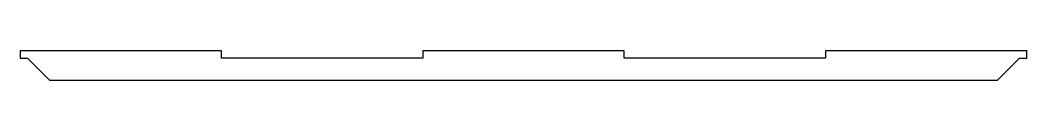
# Model space of a CAD drawing. Header units: millimetres. Extents: x -183 to 183, y -6 to 5.
import ezdxf

# ---------------------------------------------------------------- set-up
doc = ezdxf.new("R2010")
doc.units = ezdxf.units.MM

msp = doc.modelspace()

# ---------------------------------------------------------------- linework, layer by layer
at = {"color": 7, "linetype": 'Continuous', "lineweight": 25}
for p, q in [((-109.92, 5.11), (-183.2, 5.11)), ((-183.2, 5.11), (-183.2, 2.41)), ((-109.92, 2.41), (-109.92, 5.11)), ((-36.64, 5.11), (-36.64, 2.41)), ((36.64, 5.11), (-36.64, 5.11)), ((36.64, 2.41), (36.64, 5.11)), ((109.92, 5.11), (109.92, 2.41)), ((183.2, 5.11), (109.92, 5.11)), ((183.2, 2.41), (183.2, 5.11)), ((-183.2, 2.41), (-180.5, 2.41)), ((-180.5, 2.41), (-172.5, -5.59)), ((-36.64, 2.41), (-109.92, 2.41)), ((109.92, 2.41), (36.64, 2.41)), ((172.5, -5.59), (180.5, 2.41)), ((180.5, 2.41), (183.2, 2.41)), ((-172.5, -5.59), (172.5, -5.59))]:
    msp.add_line(p, q, dxfattribs=at)

doc.saveas('drawing.dxf')
